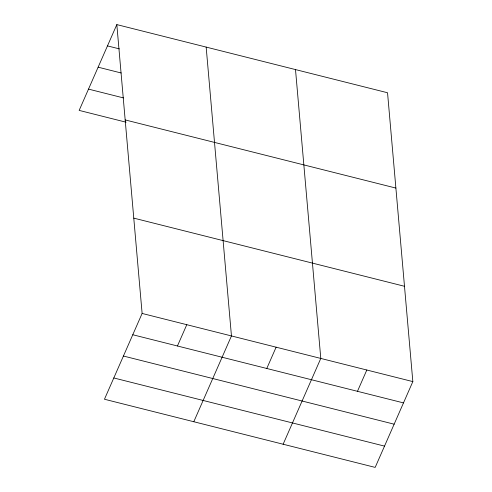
<?xml version="1.0" encoding="UTF-8"?>
<svg xmlns="http://www.w3.org/2000/svg" width="492" height="492" viewBox="0 0 492 492"><rect width="100%" height="100%" fill="white"/><g stroke="black" fill="none" stroke-linecap="round" stroke-linejoin="round"><path stroke-width="0.74" d="M116.825 24.6L142.12 313.447L104.458 399.246L375.175 467.4L412.837 381.601L387.542 92.754L116.825 24.6L79.163 110.399L126.069 122.207M177.44 345.987L186.788 324.695M193.793 421.736L231.455 335.938L206.16 47.091M266.775 368.483L276.123 347.186M283.128 444.227L320.79 358.428L295.501 69.581M357.463 391.312L366.817 370.015M107.477 45.897L119.39 48.892M98.136 67.183L121.21 72.994M88.511 89.114L123.498 97.92M125.171 119.919L395.888 188.073M133.775 218.128L404.492 286.282M142.12 313.447L412.837 381.601M132.772 334.744L403.489 402.899M123.424 356.03L394.141 424.184M113.8 377.961L384.516 446.115"/></g></svg>
